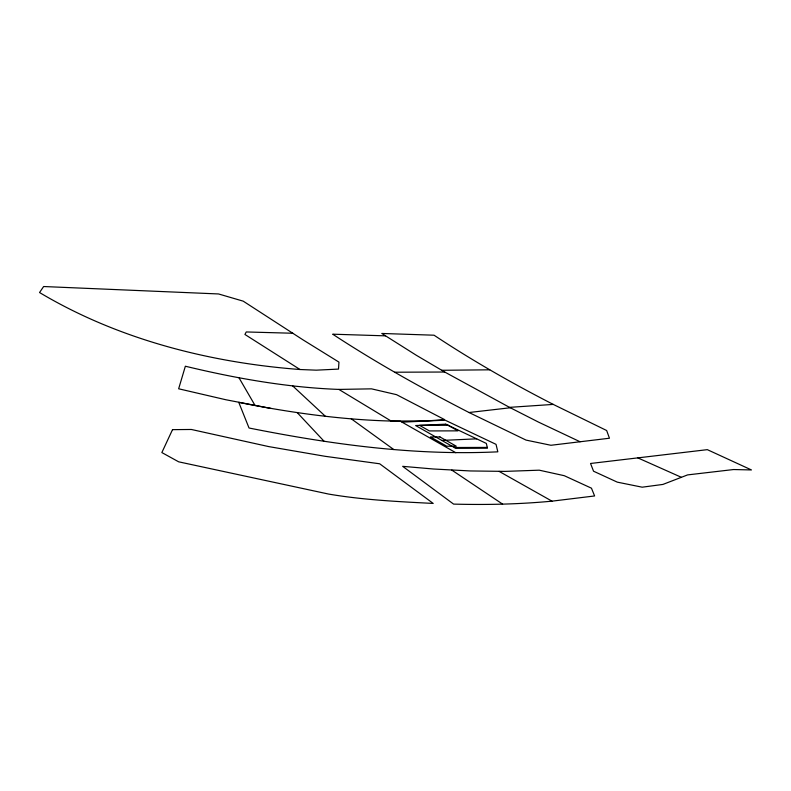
<?xml version="1.0" encoding="UTF-8"?>
<svg xmlns="http://www.w3.org/2000/svg" width="791" height="791" viewBox="0 0 791 791"><rect width="100%" height="100%" fill="white"/><g stroke="black" fill="none" stroke-linecap="round" stroke-linejoin="round"><path stroke-width="1.19" d="M681.387 477.309L662.907 484.428L642.183 487.187L617.287 482.144L593.547 471.209L590.541 463.477L707.332 449.654L751.45 469.943L733.564 469.538L687.577 474.907L681.387 477.309L637.833 457.89M385.464 335.849L332.695 334.188C376.536 362.97 422.424 388.529 469.033 412.516L510.324 407.76M551.989 501.158C519.301 504.272 486.406 504.965 453.589 504.104L402.659 466.334L433.399 469.004L470.447 470.952L505.063 471.387L539.244 470.18L564.27 475.698L591.46 488.185L594.614 495.957L551.989 501.158L499.091 471.367M553.245 404.409C512.35 383.417 472.365 360.637 434.051 335.206L381.796 333.456L416.392 355.317L444.72 372.027L509.523 407.355L553.245 404.409L606.657 430.522L609.456 438.224L550.932 445.274L526.035 440.093L469.033 412.516M402.026 422.147L445.125 420.179L496.026 444.344L497.826 451.829C414.257 455.853 330.806 444.295 249.036 428.01L238.763 402.362C291.998 413.011 346.072 420.555 400.424 421.237L455.853 452.739M441.833 440.429L476.666 438.837M441.774 370.287L489.758 369.812M394.818 372.215L444.72 372.027M454.281 447.498L487.286 447.419M292.808 333.248L246.248 331.953L244.933 334.474L300.026 369.516L316.252 370.168L338.499 369.09L338.953 362.12L302.963 339.833L243.203 301.153L218.543 293.955L43.634 286.53L39.55 292.532C118.007 339.349 209.407 362.624 300.026 369.516M338.884 389.419L371.503 388.846L396.558 394.669L444.552 419.586L428.356 420.822L391.238 421.099L338.884 389.419C287.034 387.471 235.728 378.355 185.361 366.223L178.647 388.786L225.781 399.732L271.016 408.453M580.09 441.764L538.424 422.068L509.523 407.355M451.809 470.101L502.601 504.114M351.293 418.835L393.78 449.545M292.66 385.879L325.269 416.195M297.169 412.556L324.112 441.309M238.961 377.722L255.088 405.526M172.517 429.651L161.858 452.561L178.677 461.825L328.512 494.049C363.069 499.952 398.229 501.642 433.201 503.432L379.68 463.783L325.19 456.318L268.742 446.599L191.353 429.473L172.517 429.651M445.768 424.174L415.651 425.548L455.656 448.279L487.474 448.2L486.336 443.425L445.768 424.174M448.131 425.291L419.586 425.36L429.375 430.927L457.92 430.858L448.131 425.291M439.944 436.929L430.423 436.948L446.737 446.223L456.259 446.203L439.944 436.929"/></g></svg>
